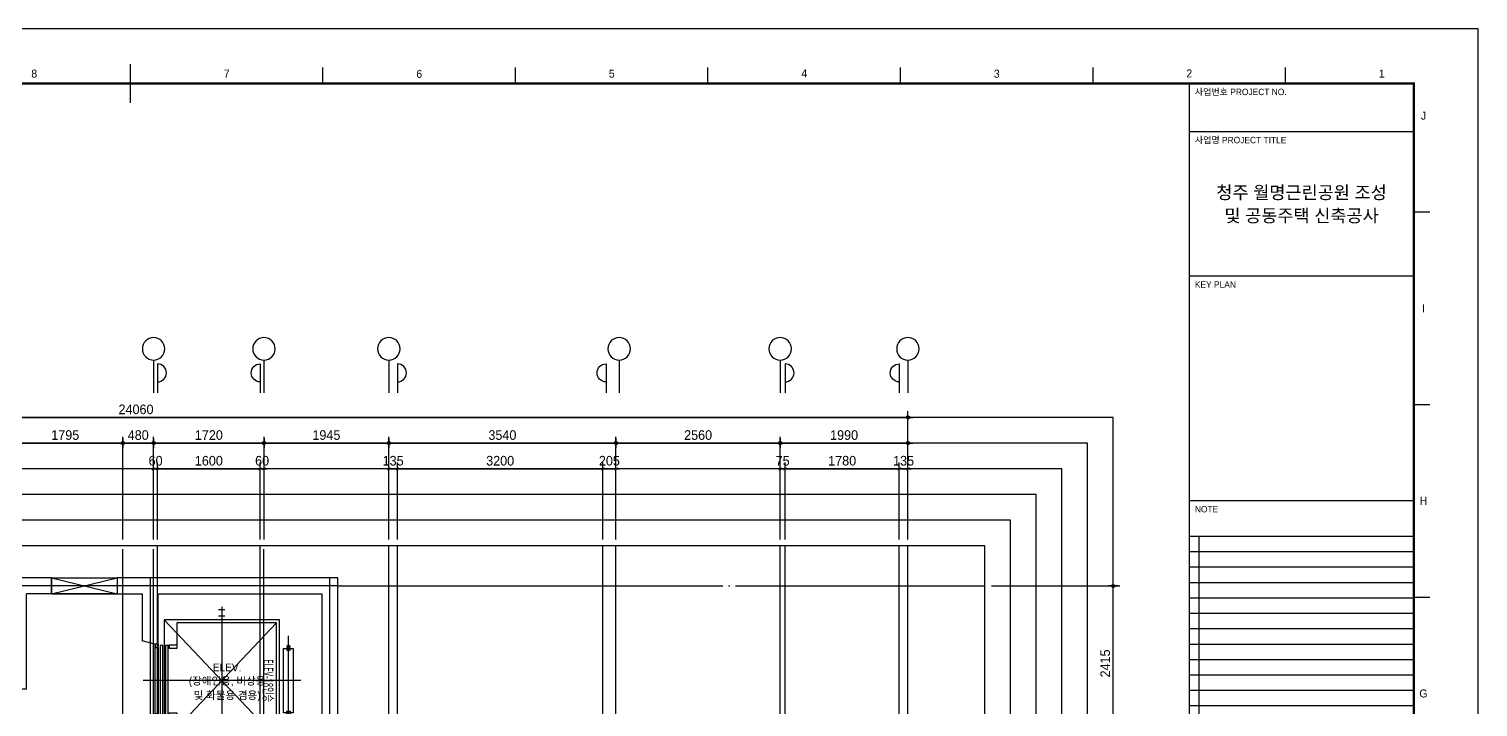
# Model space of a CAD drawing. Header units: millimetres. Extents: x 0 to 92204, y -190080 to 23760.
# Drawn here: x 69622 to 92204, y -111541 to -100980 of the extents above; entities that cross this region are included whole.
import ezdxf
from ezdxf.enums import TextEntityAlignment as Align
from ezdxf.xclip import XClip

# ---------------------------------------------------------------- set-up
doc = ezdxf.new("R2010")
doc.units = ezdxf.units.MM
doc.header["$LTSCALE"] = 100
doc.header["$XCLIPFRAME"] = 0
for name, pattern in [('AUDIT_D_220706163347-0', [0]), ('CEN', [62, 60, -1, 0, -1]), ('xr-101_102동-2F$0$HID', [2.3, 1.5, -0.8])]:
    doc.linetypes.add(name, pattern=pattern)
doc.layers.get('defpoints').update_dxf_attribs({"color": 139})
for name, color, linetype in [('A-STEEL', 4, 'Continuous'), ('A-치수', 7, 'AUDIT_D_220706163347-0'), ('AA-BORD-FORM', 7, 'Continuous'), ('AA-BORD-TEXT', 3, 'Continuous'), ('AA-XXXX-DIMS', 7, 'Continuous'), ('AA-XXXX-TEXT#LEV', 3, 'Continuous'), ('CEN_CON', 1, 'CEN'), ('CONC', 2, 'Continuous'), ('DIM', 7, 'AUDIT_D_220706163347-0'), ('ELE3_CON', 7, 'Continuous'), ('ELEV-ER', 4, 'Continuous'), ('ROM', 7, 'AUDIT_D_220706163347-0'), ('xr-101_102동-2F$0$AA-DWXM-DOOR(PS점검구)', 4, 'xr-101_102동-2F$0$HID'), ('창호-open', 4, 'Continuous')]:
    doc.layers.add(name, color=color, linetype=linetype)
for name, color, linetype, plot in [('AA-XXXX-MC', 153, 'AUDIT_D_220706163347-0', False), ('Defpoint', 135, 'Continuous', False), ('xr-101_102동-2F$0$DEFPOINT', 231, 'Continuous', False)]:
    doc.layers.add(name, color=color, linetype=linetype, plot=plot)
doc.styles.add('HAUD01', font='Dotum.ttf')
doc.styles.add('xr-101_102동-2F$0$HAUD01', font='Dotum.ttf')
doc.styles.add('맑은고딕', font='malgun.ttf', dxfattribs={"width": 0.9})
doc.dimstyles.new('DIM-50', dxfattribs={"dimscale": 50, "dimtxt": 3, "dimasz": 1, "dimexe": 2, "dimexo": 2, "dimgap": 1, "dimtad": 1, "dimdec": 0, "dimzin": 0, "dimdsep": 46, "dimtxsty": '맑은고딕', "dimblk1": 'DIMDOT', "dimblk2": 'DIMDOT', "dimsah": 1, "dimcen": 0.09, "dimdle": 2, "dimclrd": 7, "dimclre": 7, "dimclrt": 3, "dimadec": 0, "dimazin": 0, "dimtfac": 1, "dimtdec": 0, "dimtix": 1, "dimtmove": 2, "dimatfit": 3, "dimldrblk": 'DIMDOT', "dimfxl": 1, "dimtolj": 1, "dimtzin": 0, "dimarcsym": 0})
doc.dimstyles.new('MCDIM-50', dxfattribs={"dimscale": 50, "dimtxt": 3, "dimasz": 1, "dimexe": 2, "dimexo": 2, "dimgap": 1, "dimtad": 1, "dimdec": 0, "dimzin": 0, "dimdsep": 46, "dimtxsty": '맑은고딕', "dimblk1": 'ARCHTICK', "dimblk2": 'ARCHTICK', "dimsah": 1, "dimcen": 0.09, "dimdle": 2, "dimclrd": 7, "dimclre": 7, "dimclrt": 3, "dimadec": 0, "dimazin": 0, "dimtfac": 1, "dimtdec": 0, "dimtix": 1, "dimtmove": 2, "dimatfit": 3, "dimldrblk": 'ARCHTICK', "dimfxl": 1, "dimtolj": 1, "dimtzin": 0, "dimarcsym": 0})

# ---------------------------------------------------------------- blocks, each defined once
blk = doc.blocks.new('ELE_17(비진입)')
at = {"layer": 'CONC', "extrusion": (0, 0, -1)}
for p, q in [((-570, -992), (-570, -1042)), ((570, -992), (570, -1042))]:
    blk.add_line(p, q, dxfattribs=at)
at = {"layer": 'defpoints'}
blk.add_lwpolyline([(-1350, 1558), (1350, 1558), (1350, -992), (-1350, -992)], close=True, dxfattribs=at)
at = {"layer": 'ELEV-ER', "color": 1, "extrusion": (0, 0, -1)}
for p, q in [((0, 1230), (0, -1227)), ((700, 1039), (-700, 1039)), ((-1150, 0), (1150, 0))]:
    blk.add_line(p, q, dxfattribs=at)
at = {"layer": 'ELEV-ER', "extrusion": (0, 0, -1)}
for p, q in [((-550, 1014), (-550, 1064)), ((-550, 1014), (-550, 1064)), ((-475, 1064), (-525, 1064)), ((-525, 1064), (-525, 1014)), ((-475, 1064), (-525, 1064)), ((-525, 1064), (-525, 1014)), ((-525, 1014), (-475, 1014)), ((-525, 1014), (-475, 1014)), ((-500, 964), (-500, 1114)), ((-500, 1114), (500, 1114)), ((500, 964), (-500, 964)), ((-475, 1014), (-475, 1064)), ((-475, 1014), (-475, 1064)), ((475, 1014), (475, 1064)), ((475, 1064), (525, 1064)), ((525, 1014), (475, 1014)), ((500, 1114), (500, 964)), ((525, 1064), (525, 1014)), ((550, 1014), (550, 1064)), ((-950, -899), (900, 851)), ((950, -899), (-900, 851)), ((-1105, 50), (-1105, -50)), ((-1005, 50), (-1005, -50)), ((1005, 50), (1005, -50)), ((1105, 50), (1105, -50)), ((-560, -819), (-560, -699)), ((-500, -819), (-560, -819)), ((-560, -819), (-500, -819)), ((-500, -699), (-500, -819)), ((500, -819), (500, -699)), ((560, -819), (500, -819)), ((560, -699), (560, -819)), ((-570, -992), (-545, -992)), ((-570, -1042), (-555, -1042)), ((-515, -992), (515, -992)), ((-515, -1042), (515, -1042)), ((545, -992), (570, -992)), ((555, -1042), (570, -1042))]:
    blk.add_line(p, q, dxfattribs=at)
for points in [[(950, 901), (950, -899), (-950, -899), (-950, 901)], [(542, -995), (518, -995), (518, -1039), (542, -1039), (542, -1027), (545, -1027), (545, -1042), (515, -1042), (515, -992), (545, -992), (545, -1007), (542, -1007)], [(-542, -995), (-518, -995), (-518, -1039), (-542, -1039), (-542, -1027), (-545, -1027), (-545, -1042), (-515, -1042), (-515, -992), (-545, -992), (-545, -1007), (-542, -1007)]]:
    blk.add_lwpolyline(points, close=True, dxfattribs=at)
blk.add_lwpolyline([(-500, -699), (-900, -699), (-900, 851), (900, 851), (900, -699), (500, -699)], dxfattribs=at)
at = {"layer": 'ELEV-ER'}
for points in [[(-550, -876), (550, -876), (550, -836), (-550, -836)], [(-555, -1042), (-545, -1042), (-545, -1032), (-555, -1032)], [(-550, -961), (550, -961), (550, -921), (-550, -921)], [(555, -1042), (545, -1042), (545, -1032), (555, -1032)]]:
    blk.add_lwpolyline(points, close=True, dxfattribs=at)
at = {"layer": 'defpoints', "extrusion": (0, 0, -1), "style": '맑은고딕', "text_generation_flag": 2, "width": 0.6}
blk.add_text('ELEV-18인승', height=150, dxfattribs=at).set_placement((0, 801), align=Align.TOP_CENTER)
blk = doc.blocks.new('A$C38A1636F')
at = {"layer": 'xr-101_102동-2F$0$AA-DWXM-DOOR(PS점검구)'}
for p, q in [((225, 0), (-225, 0)), ((-225, -30), (225, -30))]:
    blk.add_line(p, q, dxfattribs=at)
for points in [[(-250, 0), (-225, 0), (-225, -30), (-250, -30)], [(250, 0), (225, 0), (225, -30), (250, -30)], [(-210, -146), (-217, -117), (217, -1), (225, -30)]]:
    blk.add_lwpolyline(points, close=True, dxfattribs=at)
blk.add_arc((385, -21), 610, 180.8182, 189.0705, dxfattribs=at)
at = {"layer": 'xr-101_102동-2F$0$DEFPOINT', "style": 'xr-101_102동-2F$0$HAUD01'}
blk.add_text('500x1000', height=30, rotation=180, dxfattribs=at).set_placement((-3, 19), align=Align.MIDDLE_CENTER)
blk = doc.blocks.new('CO-102-28F', base_point=(243441, -43595))
at = {"layer": 'A-STEEL'}
for p, q in [((276761, -39280), (275211, -39280)), ((276761, -39310), (275211, -39310)), ((249381, -41965), (249381, -41045)), ((249411, -41995), (249411, -41045)), ((251211, -41995), (251211, -41145)), ((251241, -41965), (251241, -41145)), ((244221, -41965), (249381, -41965)), ((244221, -41995), (249411, -41995)), ((244401, -43595), (244401, -41995)), ((244431, -43595), (244431, -41995)), ((254011, -41995), (251211, -41995)), ((254011, -41965), (251241, -41965)), ((253801, -43595), (253801, -41995)), ((253831, -43595), (253831, -41995)), ((274931, -45060), (274931, -43780)), ((274961, -45090), (274961, -43780)), ((272461, -45060), (274931, -45060)), ((272461, -45090), (274961, -45090)), ((272641, -46690), (272641, -45090)), ((272671, -46690), (272671, -45090))]:
    blk.add_line(p, q, dxfattribs=at)
at = {"layer": 'CEN_CON'}
for p, q in [((275086, -37895), (275086, -40830)), ((254261, -38070), (243971, -38070)), ((244096, -41045), (244096, -37945)), ((249286, -41045), (249286, -37945)), ((251336, -37945), (251336, -41145)), ((254136, -41145), (254136, -37945)), ((276611, -38020), (274961, -38020)), ((276886, -43775), (276886, -38335)), ((279611, -38460), (276611, -38460)), ((276886, -39295), (275086, -39295)), ((272036, -40580), (272036, -43780)), ((274836, -43780), (274836, -40580)), ((275086, -40705), (271911, -40705)), ((249411, -40920), (243971, -40920)), ((249396, -41995), (249396, -40920)), ((251211, -41020), (254261, -41020)), ((251226, -41995), (251226, -41145)), ((244221, -41980), (249411, -41980)), ((244416, -43595), (244416, -41965)), ((254011, -41980), (251211, -41980)), ((253816, -43595), (253816, -41980)), ((274961, -43655), (271911, -43655)), ((274946, -45090), (274946, -43655)), ((276761, -43650), (279611, -43650)), ((272461, -45075), (274961, -45075)), ((272656, -46690), (272656, -45075))]:
    blk.add_line(p, q, dxfattribs=at)
at = {"layer": 'CONC', "color": 2}
for p, q in [((274961, -37895), (274961, -39560)), ((243971, -40485), (243971, -37945)), ((244421, -37945), (243971, -37945)), ((244421, -37945), (244421, -38195)), ((245341, -37945), (245341, -38195)), ((249801, -37945), (245341, -37945)), ((249801, -37945), (249801, -38195)), ((254261, -37945), (250821, -37945)), ((250821, -37945), (250821, -38195)), ((254261, -40485), (254261, -37945)), ((275211, -38145), (275211, -39560)), ((244221, -40795), (244221, -38195)), ((244421, -38195), (244221, -38195)), ((249161, -38195), (245341, -38195)), ((249161, -39675), (249161, -38195)), ((249411, -39675), (249411, -38195)), ((249801, -38195), (249411, -38195)), ((250821, -38195), (251211, -38195)), ((251211, -38195), (251211, -38925)), ((251461, -38975), (251461, -38195)), ((251461, -38195), (254011, -38195)), ((254011, -38195), (254011, -40895)), ((249411, -39675), (249161, -39675)), ((274961, -39560), (275211, -39560)), ((251211, -40165), (251211, -41145)), ((251461, -40895), (251461, -40115)), ((275211, -40580), (271911, -40580)), ((271911, -40580), (271911, -43580)), ((275211, -40580), (275211, -40830)), ((249411, -40795), (244221, -40795)), ((249411, -41045), (249411, -40795)), ((272161, -43530), (272161, -40830)), ((272161, -40830), (274711, -40830)), ((274711, -40830), (274711, -41610)), ((274961, -40830), (275211, -40830)), ((274961, -41560), (274961, -40830)), ((249411, -41045), (244221, -41045)), ((254011, -40895), (251461, -40895)), ((251211, -41145), (254011, -41145)), ((274711, -42750), (274711, -43530)), ((274961, -43780), (274961, -42800)), ((274711, -43530), (272161, -43530)), ((272461, -43780), (274961, -43780))]:
    blk.add_line(p, q, dxfattribs=at)
at = {"layer": 'CONC', "linetype": 'ByBlock'}
for p, q in [((276611, -37895), (274961, -37895)), ((276811, -37895), (276611, -37895)), ((276811, -38335), (276811, -37895)), ((276561, -38145), (275211, -38145)), ((276561, -38145), (276561, -38585)), ((279611, -38335), (276811, -38335)), ((276761, -38585), (276561, -38585)), ((279611, -38585), (277011, -38585))]:
    blk.add_line(p, q, dxfattribs=at)
at = {"layer": 'CONC'}
for p, q in [((276761, -42405), (276761, -38585)), ((277011, -38585), (277011, -42405)), ((251411, -38975), (251211, -38925)), ((251411, -40115), (251211, -40165)), ((274761, -41610), (274961, -41560)), ((277011, -42405), (276761, -42405)), ((274761, -42750), (274961, -42800)), ((276761, -43775), (276761, -43525)), ((276761, -43525), (279611, -43525)), ((279611, -43775), (276761, -43775)), ((277091, -46690), (277091, -45375)), ((277356, -45375), (277091, -45375))]:
    blk.add_line(p, q, dxfattribs=at)
at = {"layer": 'Defpoint'}
blk.add_circle((277356, -46815), 50, dxfattribs=at)
at = {"layer": 'defpoints'}
for p in [(276811, -37895), (274961, -40580)]:
    blk.add_line(p, (274961, -37895), dxfattribs=at)
at = {"layer": 'ELE3_CON'}
for p, q in [((244421, -38195), (245341, -38195)), ((249801, -38195), (250821, -38195)), ((275211, -39560), (275211, -40580))]:
    blk.add_line(p, q, dxfattribs=at)
for p, rotation in [((252453, -39545), 270), ((273720, -42180), 90)]:
    blk.add_blockref('ELE_17(비진입)', p, dxfattribs=dict(rotation=rotation))
at = {"layer": 'AA-XXXX-TEXT#LEV'}
for p in [(275986, -39280), (246814, -41965), (252626, -41965), (273696, -45060)]:
    blk.add_blockref('A$C38A1636F', p, dxfattribs=at)
for p, rotation in [((244401, -42793), 89.99999999999999), ((253831, -42798), 270), ((272641, -45868), 89.99999999999999)]:
    blk.add_blockref('A$C38A1636F', p, dxfattribs=dict(at, rotation=rotation))
blk = doc.blocks.new('중심')
at = {"layer": 'DIM'}
blk.add_line((-350, 0), (0, 0), dxfattribs=at)
blk.add_circle((-470, 0), 120, dxfattribs=at)
blk = doc.blocks.new('DIMDOT')
at = {"layer": 'AA-XXXX-DIMS'}
for p, q in [((-1.5, 0), (1.5, 0)), ((0, -1.5), (0, 1.5))]:
    blk.add_line(p, q, dxfattribs=at)
for radius in [0.5, 0.25]:
    blk.add_circle((0, 0), radius, dxfattribs=at)
blk = doc.blocks.new('*D2920')
at = {"layer": 'defpoints', "color": 0, "transparency": 16777216}
for p in [(20931, -131191), (19136, -132791), (20931, -132791)]:
    blk.add_point(p, dxfattribs=at)
at = {"layer": 'DIM', "color": 7, "lineweight": -2, "transparency": 16777216}
for p, q in [((19136, -132691), (19136, -131091)), ((19186, -131191), (20881, -131191)), ((20931, -132691), (20931, -131091))]:
    blk.add_line(p, q, dxfattribs=at)
at = {"layer": 'DIM', "color": 7, "lineweight": -2, "transparency": 16777216, "xscale": 50, "yscale": 50, "zscale": 50, "rotation": 180}
blk.add_blockref('DIMDOT', (19136, -131191), dxfattribs=at)
at = {"layer": 'DIM', "color": 7, "lineweight": -2, "transparency": 16777216, "xscale": 50, "yscale": 50, "zscale": 50}
blk.add_blockref('DIMDOT', (20931, -131191), dxfattribs=at)
at = {"layer": 'DIM', "color": 3, "transparency": 16777216, "insert": (20033, -131066), "char_height": 150, "attachment_point": 5, "style": 'HAUD01'}
blk.add_mtext('\\A1;1795', dxfattribs=at)
blk = doc.blocks.new('*D2921')
at = {"layer": 'defpoints', "color": 0, "transparency": 16777216}
for p in [(21411, -131191), (20931, -132791), (21411, -132791)]:
    blk.add_point(p, dxfattribs=at)
at = {"layer": 'DIM', "color": 7, "lineweight": -2, "transparency": 16777216}
for p, q in [((20931, -132691), (20931, -131091)), ((20981, -131191), (21361, -131191)), ((21411, -132691), (21411, -131091))]:
    blk.add_line(p, q, dxfattribs=at)
at = {"layer": 'DIM', "color": 7, "lineweight": -2, "transparency": 16777216, "xscale": 50, "yscale": 50, "zscale": 50, "rotation": 180}
blk.add_blockref('DIMDOT', (20931, -131191), dxfattribs=at)
at = {"layer": 'DIM', "color": 7, "lineweight": -2, "transparency": 16777216, "xscale": 50, "yscale": 50, "zscale": 50}
blk.add_blockref('DIMDOT', (21411, -131191), dxfattribs=at)
at = {"layer": 'DIM', "color": 3, "transparency": 16777216, "insert": (21171, -131066), "char_height": 150, "attachment_point": 5, "style": 'HAUD01'}
blk.add_mtext('\\A1;480', dxfattribs=at)
blk = doc.blocks.new('*D2922')
at = {"layer": 'defpoints', "color": 0, "transparency": 16777216}
for p in [(23131, -131191), (21411, -132791), (23131, -132791)]:
    blk.add_point(p, dxfattribs=at)
at = {"layer": 'DIM', "color": 7, "lineweight": -2, "transparency": 16777216}
for p, q in [((21411, -132691), (21411, -131091)), ((21461, -131191), (23081, -131191)), ((23131, -132691), (23131, -131091))]:
    blk.add_line(p, q, dxfattribs=at)
at = {"layer": 'DIM', "color": 7, "lineweight": -2, "transparency": 16777216, "xscale": 50, "yscale": 50, "zscale": 50, "rotation": 180}
blk.add_blockref('DIMDOT', (21411, -131191), dxfattribs=at)
at = {"layer": 'DIM', "color": 7, "lineweight": -2, "transparency": 16777216, "xscale": 50, "yscale": 50, "zscale": 50}
blk.add_blockref('DIMDOT', (23131, -131191), dxfattribs=at)
at = {"layer": 'DIM', "color": 3, "transparency": 16777216, "insert": (22271, -131066), "char_height": 150, "attachment_point": 5, "style": 'HAUD01'}
blk.add_mtext('\\A1;1720', dxfattribs=at)
blk = doc.blocks.new('*D2923')
at = {"layer": 'defpoints', "color": 0, "transparency": 16777216}
for p in [(25076, -131191), (23131, -132791), (25076, -132791)]:
    blk.add_point(p, dxfattribs=at)
at = {"layer": 'DIM', "color": 7, "lineweight": -2, "transparency": 16777216}
for p, q in [((23131, -132691), (23131, -131091)), ((23181, -131191), (25026, -131191)), ((25076, -132691), (25076, -131091))]:
    blk.add_line(p, q, dxfattribs=at)
at = {"layer": 'DIM', "color": 7, "lineweight": -2, "transparency": 16777216, "xscale": 50, "yscale": 50, "zscale": 50, "rotation": 180}
blk.add_blockref('DIMDOT', (23131, -131191), dxfattribs=at)
at = {"layer": 'DIM', "color": 7, "lineweight": -2, "transparency": 16777216, "xscale": 50, "yscale": 50, "zscale": 50}
blk.add_blockref('DIMDOT', (25076, -131191), dxfattribs=at)
at = {"layer": 'DIM', "color": 3, "transparency": 16777216, "insert": (24103, -131066), "char_height": 150, "attachment_point": 5, "style": 'HAUD01'}
blk.add_mtext('\\A1;1945', dxfattribs=at)
blk = doc.blocks.new('*D2924')
at = {"layer": 'defpoints', "color": 0, "transparency": 16777216}
for p in [(28616, -131191), (25076, -132791), (28616, -132791)]:
    blk.add_point(p, dxfattribs=at)
at = {"layer": 'DIM', "color": 7, "lineweight": -2, "transparency": 16777216}
for p, q in [((25076, -132691), (25076, -131091)), ((25126, -131191), (28566, -131191)), ((28616, -132691), (28616, -131091))]:
    blk.add_line(p, q, dxfattribs=at)
at = {"layer": 'DIM', "color": 7, "lineweight": -2, "transparency": 16777216, "xscale": 50, "yscale": 50, "zscale": 50, "rotation": 180}
blk.add_blockref('DIMDOT', (25076, -131191), dxfattribs=at)
at = {"layer": 'DIM', "color": 7, "lineweight": -2, "transparency": 16777216, "xscale": 50, "yscale": 50, "zscale": 50}
blk.add_blockref('DIMDOT', (28616, -131191), dxfattribs=at)
at = {"layer": 'DIM', "color": 3, "transparency": 16777216, "insert": (26846, -131066), "char_height": 150, "attachment_point": 5, "style": 'HAUD01'}
blk.add_mtext('\\A1;3540', dxfattribs=at)
blk = doc.blocks.new('*D2925')
at = {"layer": 'defpoints', "color": 0, "transparency": 16777216}
for p in [(31176, -131191), (28616, -132791), (31176, -132791)]:
    blk.add_point(p, dxfattribs=at)
at = {"layer": 'DIM', "color": 7, "lineweight": -2, "transparency": 16777216}
for p, q in [((28616, -132691), (28616, -131091)), ((28666, -131191), (31126, -131191)), ((31176, -132691), (31176, -131091))]:
    blk.add_line(p, q, dxfattribs=at)
at = {"layer": 'DIM', "color": 7, "lineweight": -2, "transparency": 16777216, "xscale": 50, "yscale": 50, "zscale": 50, "rotation": 180}
blk.add_blockref('DIMDOT', (28616, -131191), dxfattribs=at)
at = {"layer": 'DIM', "color": 7, "lineweight": -2, "transparency": 16777216, "xscale": 50, "yscale": 50, "zscale": 50}
blk.add_blockref('DIMDOT', (31176, -131191), dxfattribs=at)
at = {"layer": 'DIM', "color": 3, "transparency": 16777216, "insert": (29896, -131066), "char_height": 150, "attachment_point": 5, "style": 'HAUD01'}
blk.add_mtext('\\A1;2560', dxfattribs=at)
blk = doc.blocks.new('*D2926')
at = {"layer": 'defpoints', "color": 0, "transparency": 16777216}
for p in [(33166, -131191), (31176, -132791), (33166, -132791)]:
    blk.add_point(p, dxfattribs=at)
at = {"layer": 'DIM', "color": 7, "lineweight": -2, "transparency": 16777216}
for p, q in [((31176, -132691), (31176, -131091)), ((31226, -131191), (33116, -131191)), ((33166, -132691), (33166, -131091))]:
    blk.add_line(p, q, dxfattribs=at)
at = {"layer": 'DIM', "color": 7, "lineweight": -2, "transparency": 16777216, "xscale": 50, "yscale": 50, "zscale": 50, "rotation": 180}
blk.add_blockref('DIMDOT', (31176, -131191), dxfattribs=at)
at = {"layer": 'DIM', "color": 7, "lineweight": -2, "transparency": 16777216, "xscale": 50, "yscale": 50, "zscale": 50}
blk.add_blockref('DIMDOT', (33166, -131191), dxfattribs=at)
at = {"layer": 'DIM', "color": 3, "transparency": 16777216, "insert": (32171, -131066), "char_height": 150, "attachment_point": 5, "style": 'HAUD01'}
blk.add_mtext('\\A1;1990', dxfattribs=at)
blk = doc.blocks.new('*D2927')
at = {"layer": 'defpoints', "color": 0, "transparency": 16777216}
for p in [(33166, -130791), (9106, -132791), (33166, -132791)]:
    blk.add_point(p, dxfattribs=at)
at = {"layer": 'DIM', "color": 7, "lineweight": -2, "transparency": 16777216}
for p, q in [((9106, -132691), (9106, -130691)), ((33166, -132691), (33166, -130691)), ((9156, -130791), (33116, -130791))]:
    blk.add_line(p, q, dxfattribs=at)
at = {"layer": 'DIM', "color": 7, "lineweight": -2, "transparency": 16777216, "xscale": 50, "yscale": 50, "zscale": 50, "rotation": 180}
blk.add_blockref('DIMDOT', (9106, -130791), dxfattribs=at)
at = {"layer": 'DIM', "color": 7, "lineweight": -2, "transparency": 16777216, "xscale": 50, "yscale": 50, "zscale": 50}
blk.add_blockref('DIMDOT', (33166, -130791), dxfattribs=at)
at = {"layer": 'DIM', "color": 3, "transparency": 16777216, "insert": (21136, -130666), "char_height": 150, "attachment_point": 5, "style": 'HAUD01'}
blk.add_mtext('\\A1;24060', dxfattribs=at)
blk = doc.blocks.new('_ArchTick')
at = {"color": 0, "linetype": 'ByBlock', "const_width": 0.15}
blk.add_lwpolyline([(-0.5, -0.5), (0.5, 0.5)], dxfattribs=at)
blk = doc.blocks.new('*D2936')
at = {"layer": 'defpoints', "color": 0, "linetype": 'ByBlock', "transparency": 16777216}
for p in [(21471, -131591), (21411, -132791), (21471, -132791)]:
    blk.add_point(p, dxfattribs=at)
at = {"layer": 'DIM', "color": 7, "linetype": 'ByBlock', "lineweight": -2, "transparency": 16777216}
for p, q in [((21411, -131591), (21361, -131591)), ((21411, -132691), (21411, -131491)), ((21411, -131591), (21471, -131591)), ((21471, -132691), (21471, -131491)), ((21471, -131591), (21521, -131591))]:
    blk.add_line(p, q, dxfattribs=at)
at = {"layer": 'DIM', "color": 7, "linetype": 'ByBlock', "lineweight": -2, "transparency": 16777216, "xscale": 50, "yscale": 50, "zscale": 50}
blk.add_blockref('_ArchTick', (21411, -131591), dxfattribs=at)
at = {"layer": 'DIM', "color": 7, "linetype": 'ByBlock', "lineweight": -2, "transparency": 16777216, "xscale": 50, "yscale": 50, "zscale": 50, "rotation": 180}
blk.add_blockref('_ArchTick', (21471, -131591), dxfattribs=at)
at = {"layer": 'DIM', "color": 3, "linetype": 'ByBlock', "transparency": 16777216, "insert": (21441, -131466), "char_height": 150, "attachment_point": 5, "style": 'HAUD01'}
blk.add_mtext('\\A1;60', dxfattribs=at)
blk = doc.blocks.new('*D2937')
at = {"layer": 'defpoints', "color": 0, "linetype": 'ByBlock', "transparency": 16777216}
for p in [(23071, -131591), (21471, -132791), (23071, -132791)]:
    blk.add_point(p, dxfattribs=at)
at = {"layer": 'DIM', "color": 7, "linetype": 'ByBlock', "lineweight": -2, "transparency": 16777216}
for p, q in [((21371, -131591), (23171, -131591)), ((21471, -132691), (21471, -131491)), ((23071, -132691), (23071, -131491))]:
    blk.add_line(p, q, dxfattribs=at)
at = {"layer": 'DIM', "color": 7, "linetype": 'ByBlock', "lineweight": -2, "transparency": 16777216, "xscale": 50, "yscale": 50, "zscale": 50, "rotation": 180}
blk.add_blockref('_ArchTick', (21471, -131591), dxfattribs=at)
at = {"layer": 'DIM', "color": 7, "linetype": 'ByBlock', "lineweight": -2, "transparency": 16777216, "xscale": 50, "yscale": 50, "zscale": 50}
blk.add_blockref('_ArchTick', (23071, -131591), dxfattribs=at)
at = {"layer": 'DIM', "color": 3, "linetype": 'ByBlock', "transparency": 16777216, "insert": (22271, -131466), "char_height": 150, "attachment_point": 5, "style": 'HAUD01'}
blk.add_mtext('\\A1;1600', dxfattribs=at)
blk = doc.blocks.new('*D2938')
at = {"layer": 'defpoints', "color": 0, "linetype": 'ByBlock', "transparency": 16777216}
for p in [(23131, -131591), (23071, -132791), (23131, -132791)]:
    blk.add_point(p, dxfattribs=at)
at = {"layer": 'DIM', "color": 7, "linetype": 'ByBlock', "lineweight": -2, "transparency": 16777216}
for p, q in [((23071, -131591), (23021, -131591)), ((23071, -132691), (23071, -131491)), ((23071, -131591), (23131, -131591)), ((23131, -132691), (23131, -131491)), ((23131, -131591), (23181, -131591))]:
    blk.add_line(p, q, dxfattribs=at)
at = {"layer": 'DIM', "color": 7, "linetype": 'ByBlock', "lineweight": -2, "transparency": 16777216, "xscale": 50, "yscale": 50, "zscale": 50}
blk.add_blockref('_ArchTick', (23071, -131591), dxfattribs=at)
at = {"layer": 'DIM', "color": 7, "linetype": 'ByBlock', "lineweight": -2, "transparency": 16777216, "xscale": 50, "yscale": 50, "zscale": 50, "rotation": 180}
blk.add_blockref('_ArchTick', (23131, -131591), dxfattribs=at)
at = {"layer": 'DIM', "color": 3, "linetype": 'ByBlock', "transparency": 16777216, "insert": (23101, -131466), "char_height": 150, "attachment_point": 5, "style": 'HAUD01'}
blk.add_mtext('\\A1;60', dxfattribs=at)
blk = doc.blocks.new('*D2939')
at = {"layer": 'defpoints', "color": 0, "transparency": 16777216}
for p in [(23131, -131191), (21411, -132791), (23131, -132791)]:
    blk.add_point(p, dxfattribs=at)
at = {"layer": 'DIM', "color": 7, "lineweight": -2, "transparency": 16777216}
for p, q in [((21411, -132691), (21411, -131091)), ((21461, -131191), (23081, -131191)), ((23131, -132691), (23131, -131091))]:
    blk.add_line(p, q, dxfattribs=at)
at = {"layer": 'DIM', "color": 7, "lineweight": -2, "transparency": 16777216, "xscale": 50, "yscale": 50, "zscale": 50, "rotation": 180}
blk.add_blockref('DIMDOT', (21411, -131191), dxfattribs=at)
at = {"layer": 'DIM', "color": 7, "lineweight": -2, "transparency": 16777216, "xscale": 50, "yscale": 50, "zscale": 50}
blk.add_blockref('DIMDOT', (23131, -131191), dxfattribs=at)
at = {"layer": 'DIM', "color": 3, "transparency": 16777216, "insert": (22271, -131066), "char_height": 150, "attachment_point": 5, "style": 'HAUD01'}
blk.add_mtext('\\A1;1720', dxfattribs=at)
blk = doc.blocks.new('*D2940')
at = {"layer": 'defpoints', "color": 0, "linetype": 'ByBlock', "transparency": 16777216}
for p in [(25211, -131591), (25076, -132791), (25211, -132791)]:
    blk.add_point(p, dxfattribs=at)
at = {"layer": 'DIM', "color": 7, "linetype": 'ByBlock', "lineweight": -2, "transparency": 16777216}
for p, q in [((25076, -131591), (25026, -131591)), ((25076, -132691), (25076, -131491)), ((25076, -131591), (25211, -131591)), ((25211, -132691), (25211, -131491)), ((25211, -131591), (25261, -131591))]:
    blk.add_line(p, q, dxfattribs=at)
at = {"layer": 'DIM', "color": 7, "linetype": 'ByBlock', "lineweight": -2, "transparency": 16777216, "xscale": 50, "yscale": 50, "zscale": 50}
blk.add_blockref('_ArchTick', (25076, -131591), dxfattribs=at)
at = {"layer": 'DIM', "color": 7, "linetype": 'ByBlock', "lineweight": -2, "transparency": 16777216, "xscale": 50, "yscale": 50, "zscale": 50, "rotation": 180}
blk.add_blockref('_ArchTick', (25211, -131591), dxfattribs=at)
at = {"layer": 'DIM', "color": 3, "linetype": 'ByBlock', "transparency": 16777216, "insert": (25143, -131466), "char_height": 150, "attachment_point": 5, "style": 'HAUD01'}
blk.add_mtext('\\A1;135', dxfattribs=at)
blk = doc.blocks.new('*D2941')
at = {"layer": 'defpoints', "color": 0, "linetype": 'ByBlock', "transparency": 16777216}
for p in [(28411, -131591), (25211, -132791), (28411, -132791)]:
    blk.add_point(p, dxfattribs=at)
at = {"layer": 'DIM', "color": 7, "linetype": 'ByBlock', "lineweight": -2, "transparency": 16777216}
for p, q in [((25111, -131591), (28511, -131591)), ((25211, -132691), (25211, -131491)), ((28411, -132691), (28411, -131491))]:
    blk.add_line(p, q, dxfattribs=at)
at = {"layer": 'DIM', "color": 7, "linetype": 'ByBlock', "lineweight": -2, "transparency": 16777216, "xscale": 50, "yscale": 50, "zscale": 50, "rotation": 180}
blk.add_blockref('_ArchTick', (25211, -131591), dxfattribs=at)
at = {"layer": 'DIM', "color": 7, "linetype": 'ByBlock', "lineweight": -2, "transparency": 16777216, "xscale": 50, "yscale": 50, "zscale": 50}
blk.add_blockref('_ArchTick', (28411, -131591), dxfattribs=at)
at = {"layer": 'DIM', "color": 3, "linetype": 'ByBlock', "transparency": 16777216, "insert": (26811, -131466), "char_height": 150, "attachment_point": 5, "style": 'HAUD01'}
blk.add_mtext('\\A1;3200', dxfattribs=at)
blk = doc.blocks.new('*D2942')
at = {"layer": 'defpoints', "color": 0, "linetype": 'ByBlock', "transparency": 16777216}
for p in [(28616, -131591), (28411, -132791), (28616, -132791)]:
    blk.add_point(p, dxfattribs=at)
at = {"layer": 'DIM', "color": 7, "linetype": 'ByBlock', "lineweight": -2, "transparency": 16777216}
for p, q in [((28411, -131591), (28361, -131591)), ((28411, -132691), (28411, -131491)), ((28411, -131591), (28616, -131591)), ((28616, -132691), (28616, -131491)), ((28616, -131591), (28666, -131591))]:
    blk.add_line(p, q, dxfattribs=at)
at = {"layer": 'DIM', "color": 7, "linetype": 'ByBlock', "lineweight": -2, "transparency": 16777216, "xscale": 50, "yscale": 50, "zscale": 50}
blk.add_blockref('_ArchTick', (28411, -131591), dxfattribs=at)
at = {"layer": 'DIM', "color": 7, "linetype": 'ByBlock', "lineweight": -2, "transparency": 16777216, "xscale": 50, "yscale": 50, "zscale": 50, "rotation": 180}
blk.add_blockref('_ArchTick', (28616, -131591), dxfattribs=at)
at = {"layer": 'DIM', "color": 3, "linetype": 'ByBlock', "transparency": 16777216, "insert": (28513, -131466), "char_height": 150, "attachment_point": 5, "style": 'HAUD01'}
blk.add_mtext('\\A1;205', dxfattribs=at)
blk = doc.blocks.new('*D2943')
at = {"layer": 'defpoints', "color": 0, "transparency": 16777216}
for p in [(28616, -131191), (25076, -132791), (28616, -132791)]:
    blk.add_point(p, dxfattribs=at)
at = {"layer": 'DIM', "color": 7, "lineweight": -2, "transparency": 16777216}
for p, q in [((25076, -132691), (25076, -131091)), ((25126, -131191), (28566, -131191)), ((28616, -132691), (28616, -131091))]:
    blk.add_line(p, q, dxfattribs=at)
at = {"layer": 'DIM', "color": 7, "lineweight": -2, "transparency": 16777216, "xscale": 50, "yscale": 50, "zscale": 50, "rotation": 180}
blk.add_blockref('DIMDOT', (25076, -131191), dxfattribs=at)
at = {"layer": 'DIM', "color": 7, "lineweight": -2, "transparency": 16777216, "xscale": 50, "yscale": 50, "zscale": 50}
blk.add_blockref('DIMDOT', (28616, -131191), dxfattribs=at)
at = {"layer": 'DIM', "color": 3, "transparency": 16777216, "insert": (26846, -131066), "char_height": 150, "attachment_point": 5, "style": 'HAUD01'}
blk.add_mtext('\\A1;3540', dxfattribs=at)
blk = doc.blocks.new('*D2944')
at = {"layer": 'defpoints', "color": 0, "linetype": 'ByBlock', "transparency": 16777216}
for p in [(31251, -131591), (31176, -132791), (31251, -132791)]:
    blk.add_point(p, dxfattribs=at)
at = {"layer": 'DIM', "color": 7, "linetype": 'ByBlock', "lineweight": -2, "transparency": 16777216}
for p, q in [((31176, -131591), (31126, -131591)), ((31176, -132691), (31176, -131491)), ((31176, -131591), (31251, -131591)), ((31251, -132691), (31251, -131491)), ((31251, -131591), (31301, -131591))]:
    blk.add_line(p, q, dxfattribs=at)
at = {"layer": 'DIM', "color": 7, "linetype": 'ByBlock', "lineweight": -2, "transparency": 16777216, "xscale": 50, "yscale": 50, "zscale": 50}
blk.add_blockref('_ArchTick', (31176, -131591), dxfattribs=at)
at = {"layer": 'DIM', "color": 7, "linetype": 'ByBlock', "lineweight": -2, "transparency": 16777216, "xscale": 50, "yscale": 50, "zscale": 50, "rotation": 180}
blk.add_blockref('_ArchTick', (31251, -131591), dxfattribs=at)
at = {"layer": 'DIM', "color": 3, "linetype": 'ByBlock', "transparency": 16777216, "insert": (31213, -131466), "char_height": 150, "attachment_point": 5, "style": 'HAUD01'}
blk.add_mtext('\\A1;75', dxfattribs=at)
blk = doc.blocks.new('*D2945')
at = {"layer": 'defpoints', "color": 0, "linetype": 'ByBlock', "transparency": 16777216}
for p in [(33031, -131591), (31251, -132791), (33031, -132791)]:
    blk.add_point(p, dxfattribs=at)
at = {"layer": 'DIM', "color": 7, "linetype": 'ByBlock', "lineweight": -2, "transparency": 16777216}
for p, q in [((31151, -131591), (33131, -131591)), ((31251, -132691), (31251, -131491)), ((33031, -132691), (33031, -131491))]:
    blk.add_line(p, q, dxfattribs=at)
at = {"layer": 'DIM', "color": 7, "linetype": 'ByBlock', "lineweight": -2, "transparency": 16777216, "xscale": 50, "yscale": 50, "zscale": 50, "rotation": 180}
blk.add_blockref('_ArchTick', (31251, -131591), dxfattribs=at)
at = {"layer": 'DIM', "color": 7, "linetype": 'ByBlock', "lineweight": -2, "transparency": 16777216, "xscale": 50, "yscale": 50, "zscale": 50}
blk.add_blockref('_ArchTick', (33031, -131591), dxfattribs=at)
at = {"layer": 'DIM', "color": 3, "linetype": 'ByBlock', "transparency": 16777216, "insert": (32141, -131466), "char_height": 150, "attachment_point": 5, "style": 'HAUD01'}
blk.add_mtext('\\A1;1780', dxfattribs=at)
blk = doc.blocks.new('*D2946')
at = {"layer": 'defpoints', "color": 0, "linetype": 'ByBlock', "transparency": 16777216}
for p in [(33166, -131591), (33031, -132791), (33166, -132791)]:
    blk.add_point(p, dxfattribs=at)
at = {"layer": 'DIM', "color": 7, "linetype": 'ByBlock', "lineweight": -2, "transparency": 16777216}
for p, q in [((33031, -131591), (32981, -131591)), ((33031, -132691), (33031, -131491)), ((33031, -131591), (33166, -131591)), ((33166, -132691), (33166, -131491)), ((33166, -131591), (33216, -131591))]:
    blk.add_line(p, q, dxfattribs=at)
at = {"layer": 'DIM', "color": 7, "linetype": 'ByBlock', "lineweight": -2, "transparency": 16777216, "xscale": 50, "yscale": 50, "zscale": 50}
blk.add_blockref('_ArchTick', (33031, -131591), dxfattribs=at)
at = {"layer": 'DIM', "color": 7, "linetype": 'ByBlock', "lineweight": -2, "transparency": 16777216, "xscale": 50, "yscale": 50, "zscale": 50, "rotation": 180}
blk.add_blockref('_ArchTick', (33166, -131591), dxfattribs=at)
at = {"layer": 'DIM', "color": 3, "linetype": 'ByBlock', "transparency": 16777216, "insert": (33098, -131466), "char_height": 150, "attachment_point": 5, "style": 'HAUD01'}
blk.add_mtext('\\A1;135', dxfattribs=at)
blk = doc.blocks.new('*D2991')
at = {"layer": 'defpoints', "color": 0, "transparency": 16777216}
for p in [(34366, -133416), (36366, -133416), (34366, -135831)]:
    blk.add_point(p, dxfattribs=at)
at = {"layer": 'DIM', "color": 7, "lineweight": -2, "transparency": 16777216}
for p, q in [((34466, -133416), (36466, -133416)), ((36366, -135781), (36366, -133466)), ((34466, -135831), (36466, -135831))]:
    blk.add_line(p, q, dxfattribs=at)
at = {"layer": 'DIM', "color": 7, "lineweight": -2, "transparency": 16777216, "xscale": 50, "yscale": 50, "zscale": 50}
for p, rotation in [((36366, -133416), 90), ((36366, -135831), 270)]:
    blk.add_blockref('DIMDOT', p, dxfattribs=dict(at, rotation=rotation))
at = {"layer": 'DIM', "color": 3, "transparency": 16777216, "insert": (36241, -134623), "char_height": 150, "attachment_point": 5, "rotation": 90, "style": 'HAUD01'}
blk.add_mtext('\\A1;2415', dxfattribs=at)
blk = doc.blocks.new('XR-FORM 청주월명')
at = {"layer": 'AA-BORD-FORM', "color": 2}
for p, q in [((421, 571), (421, 583)), ((481, 577), (481, 582)), ((541, 577), (541, 582)), ((601, 577), (601, 582)), ((661, 577), (661, 582)), ((721, 577), (721, 582)), ((781, 577), (781, 582)), ((751, 577), (751, 17)), ((821, 537), (826, 537)), ((821, 477), (826, 477)), ((821, 417), (826, 417))]:
    blk.add_line(p, q, dxfattribs=at)
at = {"layer": 'AA-BORD-FORM', "color": 3}
for p, q in [((821, 562), (751, 562)), ((821, 517), (751, 517)), ((821, 447), (751, 447))]:
    blk.add_line(p, q, dxfattribs=at)
at = {"layer": 'AA-BORD-FORM', "color": 1}
blk.add_lwpolyline([(0, 0), (841, 0), (841, 594), (0, 594)], close=True, dxfattribs=at)
at = {"layer": 'AA-BORD-FORM', "color": 2, "const_width": 0.682}
blk.add_lwpolyline([(21, 17), (21, 577), (821, 577), (821, 17)], close=True, dxfattribs=at)
at = {"layer": 'defpoints'}
for p, q in [((751, 436), (821, 436)), ((754, 436), (754, 292)), ((751, 431.2), (821, 431.2)), ((751, 426.4), (821, 426.4)), ((751, 421.6), (821, 421.6)), ((751, 416.8), (821, 416.8)), ((751, 412), (821, 412)), ((751, 407.2), (821, 407.2)), ((751, 402.4), (821, 402.4)), ((751, 397.6), (821, 397.6)), ((751, 392.8), (821, 392.8)), ((751, 388), (821, 388)), ((751, 383.2), (821, 383.2))]:
    blk.add_line(p, q, dxfattribs=at)
at = {"layer": 'AA-BORD-TEXT', "color": 7, "style": 'HAUD01'}
for s, p in [('8', (391, 580.1)), ('7', (451, 580.1)), ('6', (511, 580.02)), ('5', (571, 580.09)), ('4', (631, 580.19)), ('3', (691, 580.06)), ('2', (751, 580.16)), ('1', (811, 580.12)), ('J', (824, 567)), ('I', (824, 507)), ('H', (824, 447)), ('G', (824, 387))]:
    blk.add_text(s, height=2.5, dxfattribs=at).set_placement(p, align=Align.MIDDLE_CENTER)
at = {"layer": 'AA-BORD-TEXT', "color": 3, "style": 'HAUD01'}
for s, p in [('사업번호 PROJECT NO.', (752.75, 573.4)), ('사업명 PROJECT TITLE', (752.75, 558.4)), ('KEY PLAN', (752.75, 513.4)), ('NOTE', (752.75, 443.4))]:
    blk.add_text(s, height=2, rotation=360, dxfattribs=at).set_placement(p)
for s, rotation, p in [('청주 월명근린공원 조성', 360, (786, 543.05)), ('및 공동주택 신축공사', 0, (786, 535.85))]:
    blk.add_text(s, height=4, rotation=rotation, dxfattribs=at).set_placement(p, align=Align.MIDDLE_CENTER)
blk = doc.blocks.new('DIM-1108')
at = {"layer": 'DIM'}
for points in [[(21470.6, -130236.6, 1), (21470.6, -129956.6), (21470.6, -130406.6)], [(23070.6, -130236.6, -1), (23070.6, -129956.6), (23070.6, -130406.6)], [(25210.6, -130236.6, 1), (25210.6, -129956.6), (25210.6, -130406.6)], [(28460.6, -130236.6, -1), (28460.6, -129956.6), (28460.6, -130406.6)], [(31250.6, -130236.6, 1), (31250.6, -129956.6), (31250.6, -130406.6)], [(33030.6, -130236.6, -1), (33030.6, -129956.6), (33030.6, -130406.6)]]:
    blk.add_lwpolyline(points, format="xyb", dxfattribs=at)
at = {"layer": 'A-치수', "xscale": -1.458333333333342, "yscale": 1.458333333333342, "zscale": 1.458333333333333, "rotation": 90}
for p in [(21410.6, -130406.6), (23130.6, -130406.6), (25075.6, -130406.6), (28665.6, -130406.6), (31175.6, -130406.6), (33165.6, -130406.6)]:
    blk.add_blockref('중심', p, dxfattribs=at)
at = {"layer": 'DIM'}
for base, p1, p2, picture, middle in [((33165.6, -130790.9), (9105.6, -132790.9), (33165.6, -132790.9), '*D2927', (21135.6, -130665.8)), ((20930.6, -131190.9), (19135.6, -132790.9), (20930.6, -132790.9), '*D2920', (20033.1, -131065.8)), ((21410.6, -131190.9), (20930.6, -132790.9), (21410.6, -132790.9), '*D2921', (21170.6, -131065.8)), ((23130.6, -131190.9), (21410.6, -132790.9), (23130.6, -132790.9), '*D2922', (22270.6, -131065.8)), ((23130.6, -131190.9), (21410.6, -132790.9), (23130.6, -132790.9), '*D2939', (22270.6, -131065.8)), ((25075.6, -131190.9), (23130.6, -132790.9), (25075.6, -132790.9), '*D2923', (24103.1, -131065.8)), ((28615.6, -131190.9), (25075.6, -132790.9), (28615.6, -132790.9), '*D2924', (26845.6, -131065.8)), ((28615.6, -131190.9), (25075.6, -132790.9), (28615.6, -132790.9), '*D2943', (26845.6, -131065.8)), ((31175.6, -131190.9), (28615.6, -132790.9), (31175.6, -132790.9), '*D2925', (29895.6, -131065.8)), ((33165.6, -131190.9), (31175.6, -132790.9), (33165.6, -132790.9), '*D2926', (32170.6, -131065.8))]:
    dim = blk.add_linear_dim(base=base, p1=p1, p2=p2, dimstyle='DIM-50', override={"dimscale": 50, "dimtxsty": 'HAUD01'}, dxfattribs=at)
    dim.commit()
    dim.dimension.update_dxf_attribs({"geometry": picture, "text_midpoint": middle})
at = {"layer": 'DIM', "linetype": 'ByBlock'}
for base, p1, p2, picture, middle in [((21470.6, -131590.9), (21410.6, -132790.9), (21470.6, -132790.9), '*D2936', (21440.6, -131465.8)), ((23070.6, -131590.9), (21470.6, -132790.9), (23070.6, -132790.9), '*D2937', (22270.6, -131465.8)), ((23130.6, -131590.9), (23070.6, -132790.9), (23130.6, -132790.9), '*D2938', (23100.6, -131465.8)), ((25210.6, -131590.9), (25075.6, -132790.9), (25210.6, -132790.9), '*D2940', (25143.1, -131465.8)), ((28410.6, -131590.9), (25210.6, -132790.9), (28410.6, -132790.9), '*D2941', (26810.6, -131465.8)), ((28615.6, -131590.9), (28410.6, -132790.9), (28615.6, -132790.9), '*D2942', (28513.1, -131465.8)), ((31250.6, -131590.9), (31175.6, -132790.9), (31250.6, -132790.9), '*D2944', (31213.1, -131465.8)), ((33030.6, -131590.9), (31250.6, -132790.9), (33030.6, -132790.9), '*D2945', (32140.6, -131465.8)), ((33165.6, -131590.9), (33030.6, -132790.9), (33165.6, -132790.9), '*D2946', (33098.1, -131465.8))]:
    dim = blk.add_linear_dim(base=base, p1=p1, p2=p2, dimstyle='MCDIM-50', override={"dimtxsty": 'HAUD01'}, dxfattribs=at)
    dim.commit()
    dim.dimension.update_dxf_attribs({"geometry": picture, "text_midpoint": middle})
at = {"layer": 'DIM'}
dim = blk.add_linear_dim(base=(36366.1, -133415.9), p1=(34366.1, -135830.9), p2=(34366.1, -133415.9), angle=270, dimstyle='DIM-50', override={"dimtxsty": 'HAUD01'}, dxfattribs=at)
dim.commit()
dim.dimension.update_dxf_attribs({"geometry": '*D2991', "text_midpoint": (36241, -134623.4)})

msp = doc.modelspace()

# ---------------------------------------------------------------- linework, layer by layer
at = {"layer": 'AA-XXXX-MC'}
for p, q in [((71624.5, -115080.9), (71624.5, -109030.9)), ((73224.5, -115080.9), (73224.5, -109030.9)), ((75364.5, -111770.9), (75364.5, -109030.9)), ((78564.5, -111770.9), (78564.5, -109030.9)), ((81404.5, -111770.9), (81404.5, -109030.9)), ((83184.5, -111770.9), (83184.5, -109030.9))]:
    msp.add_line(p, q, dxfattribs=at)
at = {"layer": 'CEN_CON'}
for p, q in [((71084.5, -115080.9), (71084.5, -109030.9)), ((71564.5, -115080.9), (71564.5, -109030.9)), ((73284.5, -115080.9), (73284.5, -109030.9)), ((75229.5, -111770.9), (75229.5, -109030.9)), ((78769.5, -111770.9), (78769.5, -109030.9)), ((81329.5, -111770.9), (81329.5, -109030.9)), ((83319.5, -111770.9), (83319.5, -109030.9)), ((74434.5, -109655.9), (84520.1, -109655.9))]:
    msp.add_line(p, q, dxfattribs=at)
at = {"layer": 'defpoints'}
for points in [[(86520.1, -107030.9), (52654.5, -107030.9), (52654.5, -124405.9), (86520.1, -124405.9)], [(86120.1, -107430.9), (53054.5, -107430.9), (53054.5, -124005.9), (86120.1, -124005.9)], [(85720.1, -107830.9), (53454.5, -107830.9), (53454.5, -123605.9), (85720.1, -123605.9)], [(85320.1, -108230.9), (53854.5, -108230.9), (53854.5, -123205.9), (85320.1, -123205.9)], [(84920.1, -108630.9), (54254.5, -108630.9), (54254.5, -122805.9), (84920.1, -122805.9)], [(84520.1, -109030.9), (54654.5, -109030.9), (54654.5, -122405.9), (84520.1, -122405.9)]]:
    msp.add_lwpolyline(points, close=True, dxfattribs=at)
at = {"layer": '창호-open'}
for p, q in [((69974.5, -109780.9), (70994.5, -109530.9)), ((69974.5, -109530.9), (70994.5, -109780.9))]:
    msp.add_line(p, q, dxfattribs=at)
msp.add_lwpolyline([(69974.5, -109530.9), (70994.5, -109530.9), (70994.5, -109780.9), (69974.5, -109780.9)], close=True, dxfattribs=at)

# ---------------------------------------------------------------- block references
msp.add_blockref('DIM-1108', (50153.9, 23760))
at = {"xscale": 50, "yscale": 50, "zscale": 50}
msp.add_blockref('XR-FORM 청주월명', (50153.9, -130680), dxfattribs=at)
ref = msp.add_blockref('CO-102-28F', (63614.5, -115180.9))
XClip(ref).set_block_clipping_path([(234481.4609298514, -50820.4314148595), (264347.023277633, -37445.4314148595)])

# ---------------------------------------------------------------- texts
at = {"layer": 'ROM', "color": 3, "style": 'HAUD01'}
for s, p in [('ELEV.', (72709.9, -110923.8)), ('(장애인용, 비상용', (72709.9, -111143.4)), ('및 화물용 겸용)', (72709.9, -111367.3))]:
    msp.add_text(s, height=120, dxfattribs=at).set_placement(p, align=Align.MIDDLE)

doc.saveas('drawing.dxf')
